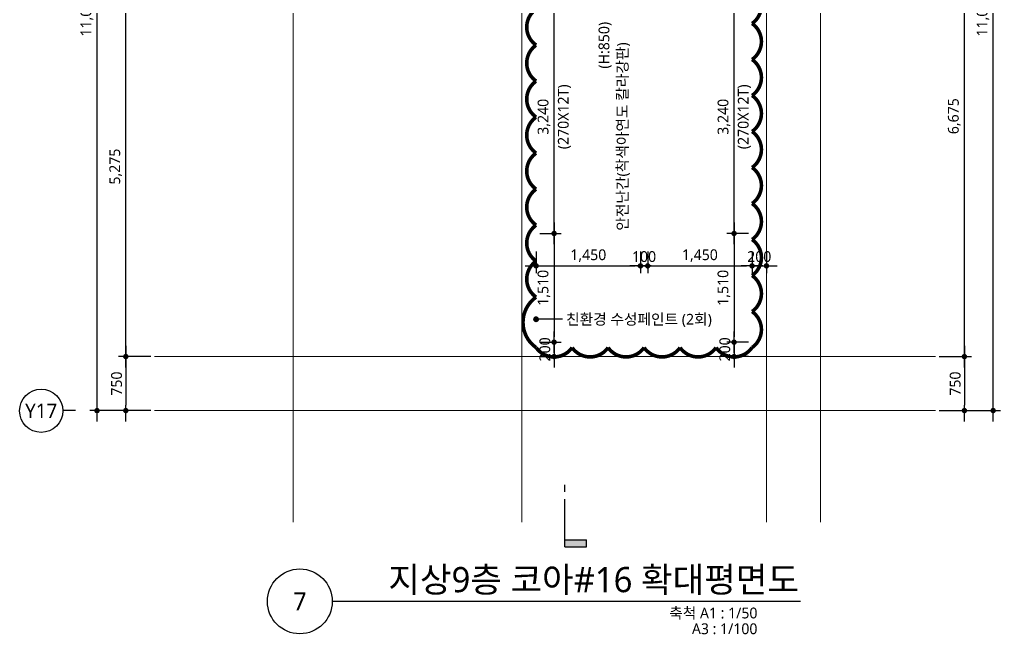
# Model space of a CAD drawing. Header units: millimetres. Extents: x 1467181 to 1720354, y 836037 to 895281.
# Drawn here: x 1682289 to 1695914, y 837511 to 846048 of the extents above; entities that cross this region are included whole.
import ezdxf
from ezdxf.enums import TextEntityAlignment as Align

# ---------------------------------------------------------------- set-up
doc = ezdxf.new("R2010")
doc.units = ezdxf.units.MM
doc.header["$MEASUREMENT"] = 0
doc.linetypes.add('CEN', pattern=[62, 60, -1, 0, -1])
doc.layers.get('0').update_dxf_attribs({"linetype": 'CONTINUOUS'})
for name, color, linetype, lineweight in [('A-AXIS-BUBL', 7, 'CONTINUOUS', 25), ('A-CNTL', 1, 'CEN', 15), ('A-DIMS', 7, 'CONTINUOUS', 25), ('A-MKXS-LEAD', 7, 'CONTINUOUS', 25), ('A-MKXS-MAK1', 3, 'CONTINUOUS', 25), ('A-MKXS-TEXT1', 3, 'CONTINUOUS', 25), ('A-MKXS-TEXT2', 7, 'CONTINUOUS', 25), ('A-XXXX-SYMB', 7, 'CONTINUOUS', 25), ('A-XXXX-TXT1', 3, 'CONTINUOUS', 25), ('A-XXXX-TXT2', 3, 'CONTINUOUS', 25), ('REV-202205', 20, 'CONTINUOUS', 25)]:
    doc.layers.add(name, color=color, linetype=linetype, lineweight=lineweight)
doc.styles.add('HY울릉도L', font='')
doc.styles.add('돋움체', font='')
doc.styles.add('맑은고딕', font='malgun.ttf')
doc.styles.get('HY울릉도L').set_extended_font_data('HYwulM')
doc.styles.get('돋움체').set_extended_font_data('DotumChe')
doc.dimstyles.new('CDIM', dxfattribs={"dimtxt": 3, "dimasz": 1.5, "dimexe": 2, "dimexo": 1, "dimgap": 1, "dimtad": 1, "dimdec": 0, "dimrnd": 0.5, "dimzin": 0, "dimdsep": 32, "dimlunit": 6, "dimtxsty": 'HY울릉도L', "dimblk1": '_CIDOT', "dimblk2": '_CIDOT', "dimsah": 1, "dimcen": 5.5, "dimclrd": 2, "dimclre": 2, "dimclrt": 7, "dimadec": 0, "dimazin": 0, "dimtfac": 1, "dimtdec": 0, "dimtix": 1, "dimtmove": 2, "dimatfit": 1, "dimldrblk": '_CIDOT', "dimfxl": 1, "dimtolj": 1, "dimtzin": 0, "dimlwd": -1, "dimarcsym": 0})

# ---------------------------------------------------------------- blocks, each defined once
blk = doc.blocks.new('_CIDOT')
at = {"color": 0, "linetype": 'ByBlock'}
blk.add_line((2, 0), (-1, 0), dxfattribs=at)
at = {"color": 0, "linetype": 'ByBlock', "const_width": 0.5}
blk.add_lwpolyline([(-0.25, 0, 1), (0.25, 0, 1)], format="xyb", close=True, dxfattribs=at)
blk = doc.blocks.new('*D82')
at = {"layer": 'A-DIMS', "lineweight": -2, "transparency": 16777216}
for p, q in [((1684114, 851619), (1683264, 851619)), ((1684114, 840619), (1683264, 840619))]:
    blk.add_line(p, q, dxfattribs=at)
at = {"layer": 'A-DIMS', "transparency": 16777216}
blk.add_line((1683364, 840694), (1683364, 851544), dxfattribs=at)
at = {"layer": 'A-DIMS', "transparency": 16777216, "xscale": 75, "yscale": 75, "zscale": 75}
for p, rotation in [((1683364, 851619), 90), ((1683364, 840619), 270)]:
    blk.add_blockref('_CIDOT', p, dxfattribs=dict(at, rotation=rotation))
at = {"layer": 'A-DIMS', "color": 3, "transparency": 16777216, "insert": (1683223, 846119), "char_height": 150, "attachment_point": 5, "rotation": 90, "style": '맑은고딕'}
blk.add_mtext('\\A1;11,000', dxfattribs=at)
blk = doc.blocks.new('*D85')
at = {"layer": 'A-DIMS', "lineweight": -2, "transparency": 16777216}
for p, q in [((1684114, 846644), (1683664, 846644)), ((1684114, 841369), (1683664, 841369))]:
    blk.add_line(p, q, dxfattribs=at)
at = {"layer": 'A-DIMS', "transparency": 16777216}
blk.add_line((1683764, 841444), (1683764, 846569), dxfattribs=at)
at = {"layer": 'A-DIMS', "transparency": 16777216, "xscale": 75, "yscale": 75, "zscale": 75}
for p, rotation in [((1683764, 846644), 90), ((1683764, 841369), 270)]:
    blk.add_blockref('_CIDOT', p, dxfattribs=dict(at, rotation=rotation))
at = {"layer": 'A-DIMS', "color": 3, "transparency": 16777216, "insert": (1683624, 844007), "char_height": 150, "attachment_point": 5, "rotation": 90, "style": '맑은고딕'}
blk.add_mtext('\\A1;5,275', dxfattribs=at)
blk = doc.blocks.new('*D86')
at = {"layer": 'A-DIMS', "lineweight": -2, "transparency": 16777216}
for p, q in [((1684114, 841369), (1683664, 841369)), ((1684114, 840619), (1683664, 840619))]:
    blk.add_line(p, q, dxfattribs=at)
at = {"layer": 'A-DIMS', "transparency": 16777216}
blk.add_line((1683764, 841294), (1683764, 840694), dxfattribs=at)
at = {"layer": 'A-DIMS', "transparency": 16777216, "xscale": 75, "yscale": 75, "zscale": 75}
for p, rotation in [((1683764, 841369), 90), ((1683764, 840619), 270)]:
    blk.add_blockref('_CIDOT', p, dxfattribs=dict(at, rotation=rotation))
at = {"layer": 'A-DIMS', "color": 3, "transparency": 16777216, "insert": (1683636, 840994), "char_height": 150, "attachment_point": 5, "rotation": 90, "style": '맑은고딕'}
blk.add_mtext('\\A1;750', dxfattribs=at)
blk = doc.blocks.new('*D104')
at = {"layer": 'A-DIMS', "lineweight": -2, "transparency": 16777216}
for p, q in [((1695064, 851619), (1695914, 851619)), ((1695064, 840619), (1695914, 840619))]:
    blk.add_line(p, q, dxfattribs=at)
at = {"layer": 'A-DIMS', "transparency": 16777216}
blk.add_line((1695814, 840694), (1695814, 851544), dxfattribs=at)
at = {"layer": 'A-DIMS', "transparency": 16777216, "xscale": 75, "yscale": 75, "zscale": 75}
for p, rotation in [((1695814, 851619), 90), ((1695814, 840619), 270)]:
    blk.add_blockref('_CIDOT', p, dxfattribs=dict(at, rotation=rotation))
at = {"layer": 'A-DIMS', "color": 3, "transparency": 16777216, "insert": (1695673, 846119), "char_height": 150, "attachment_point": 5, "rotation": 90, "style": '맑은고딕'}
blk.add_mtext('\\A1;11,000', dxfattribs=at)
blk = doc.blocks.new('*D107')
at = {"layer": 'A-DIMS', "lineweight": -2, "transparency": 16777216}
for p, q in [((1695064, 848044), (1695514, 848044)), ((1695064, 841369), (1695514, 841369))]:
    blk.add_line(p, q, dxfattribs=at)
at = {"layer": 'A-DIMS', "transparency": 16777216}
blk.add_line((1695414, 841444), (1695414, 847969), dxfattribs=at)
at = {"layer": 'A-DIMS', "transparency": 16777216, "xscale": 75, "yscale": 75, "zscale": 75}
for p, rotation in [((1695414, 848044), 90), ((1695414, 841369), 270)]:
    blk.add_blockref('_CIDOT', p, dxfattribs=dict(at, rotation=rotation))
at = {"layer": 'A-DIMS', "color": 3, "transparency": 16777216, "insert": (1695274, 844707), "char_height": 150, "attachment_point": 5, "rotation": 90, "style": '맑은고딕'}
blk.add_mtext('\\A1;6,675', dxfattribs=at)
blk = doc.blocks.new('*D108')
at = {"layer": 'A-DIMS', "lineweight": -2, "transparency": 16777216}
for p, q in [((1695064, 841369), (1695514, 841369)), ((1695064, 840619), (1695514, 840619))]:
    blk.add_line(p, q, dxfattribs=at)
at = {"layer": 'A-DIMS', "transparency": 16777216}
blk.add_line((1695414, 841294), (1695414, 840694), dxfattribs=at)
at = {"layer": 'A-DIMS', "transparency": 16777216, "xscale": 75, "yscale": 75, "zscale": 75}
for p, rotation in [((1695414, 841369), 90), ((1695414, 840619), 270)]:
    blk.add_blockref('_CIDOT', p, dxfattribs=dict(at, rotation=rotation))
at = {"layer": 'A-DIMS', "color": 3, "transparency": 16777216, "insert": (1695286, 840994), "char_height": 150, "attachment_point": 5, "rotation": 90, "style": '맑은고딕'}
blk.add_mtext('\\A1;750', dxfattribs=at)
blk = doc.blocks.new('CORE 11- 단면')
at = {"layer": 'A-MKXS-MAK1'}
h = blk.add_hatch(color=256, dxfattribs=at)
h.paths.add_polyline_path([(23432, 13653), (23185, 13406, 0.414214), (23185, 13901)])
h.paths.add_polyline_path([(23185, 13406), (22937, 13158), (22937, 13303, 0.198912)])
h.paths.add_polyline_path([(23185, 13901, 0.198912), (22937, 14003), (22937, 14148)])
blk.add_hatch(color=256, dxfattribs=at).paths.add_polyline_path([(23237, -402), (23237, -502), (22937, -502), (22937, -402)])
for p, q in [((22937, 14148), (23432, 13653)), ((22937, 12681), (22937, 14148)), ((22937, 13158), (23432, 13653)), ((22937, 12481), (22937, 12581)), ((22937, 261), (22937, 361)), ((22937, -502), (22937, 161)), ((22937, -402), (23237, -402)), ((23237, -502), (23237, -402)), ((22937, -502), (23237, -502))]:
    blk.add_line(p, q, dxfattribs=at)
blk.add_circle((22937, 13653), 350, dxfattribs=at)
at = {"layer": 'A-MKXS-TEXT2', "style": '돋움체'}
for s, height, p in [('A-583', 140, (22772, 13632)), ('1', 150, (23058, 13659))]:
    blk.add_text(s, height=height, rotation=270, dxfattribs=at).set_placement(p, align=Align.MIDDLE)
blk = doc.blocks.new('*D467')
at = {"layer": 'A-DIMS', "lineweight": -2, "transparency": 16777216}
for p, q in [((1689514, 846319), (1689814, 846319)), ((1689514, 843079), (1689814, 843079))]:
    blk.add_line(p, q, dxfattribs=at)
at = {"layer": 'A-DIMS', "transparency": 16777216}
blk.add_line((1689714, 843154), (1689714, 846244), dxfattribs=at)
at = {"layer": 'A-DIMS', "transparency": 16777216, "xscale": 75, "yscale": 75, "zscale": 75}
for p, rotation in [((1689714, 846319), 90), ((1689714, 843079), 270)]:
    blk.add_blockref('_CIDOT', p, dxfattribs=dict(at, rotation=rotation))
at = {"layer": 'A-DIMS', "color": 3, "transparency": 16777216, "char_height": 150, "attachment_point": 5, "rotation": 90, "style": '맑은고딕'}
for s, insert in [('\\A1;(270X12T)', (1689858, 844699)), ('\\A1;3,240', (1689574, 844699))]:
    blk.add_mtext(s, dxfattribs=dict(at, insert=insert))
blk = doc.blocks.new('*D468')
at = {"layer": 'A-DIMS', "lineweight": -2, "transparency": 16777216}
for p, q in [((1689514, 843079), (1689814, 843079)), ((1689514, 841569), (1689814, 841569))]:
    blk.add_line(p, q, dxfattribs=at)
at = {"layer": 'A-DIMS', "transparency": 16777216}
blk.add_line((1689714, 843004), (1689714, 841644), dxfattribs=at)
at = {"layer": 'A-DIMS', "transparency": 16777216, "xscale": 75, "yscale": 75, "zscale": 75}
for p, rotation in [((1689714, 843079), 90), ((1689714, 841569), 270)]:
    blk.add_blockref('_CIDOT', p, dxfattribs=dict(at, rotation=rotation))
at = {"layer": 'A-DIMS', "color": 3, "transparency": 16777216, "insert": (1689573, 842324), "char_height": 150, "attachment_point": 5, "rotation": 90, "style": '맑은고딕'}
blk.add_mtext('\\A1;1,510', dxfattribs=at)
blk = doc.blocks.new('*D471')
at = {"layer": 'A-DIMS', "lineweight": -2, "transparency": 16777216}
for p, q in [((1689464, 842829), (1689464, 842529)), ((1690914, 842829), (1690914, 842529))]:
    blk.add_line(p, q, dxfattribs=at)
at = {"layer": 'A-DIMS', "transparency": 16777216}
blk.add_line((1689539, 842629), (1690839, 842629), dxfattribs=at)
at = {"layer": 'A-DIMS', "transparency": 16777216, "xscale": 75, "yscale": 75, "zscale": 75, "rotation": 180}
blk.add_blockref('_CIDOT', (1689464, 842629), dxfattribs=at)
at = {"layer": 'A-DIMS', "transparency": 16777216, "xscale": 75, "yscale": 75, "zscale": 75}
blk.add_blockref('_CIDOT', (1690914, 842629), dxfattribs=at)
at = {"layer": 'A-DIMS', "color": 3, "transparency": 16777216, "insert": (1690189, 842770), "char_height": 150, "attachment_point": 5, "style": '맑은고딕'}
blk.add_mtext('\\A1;1,450', dxfattribs=at)
blk = doc.blocks.new('*D472')
at = {"layer": 'A-DIMS', "lineweight": -2, "transparency": 16777216}
for p, q in [((1691014, 842829), (1691014, 842529)), ((1692464, 842829), (1692464, 842529))]:
    blk.add_line(p, q, dxfattribs=at)
at = {"layer": 'A-DIMS', "transparency": 16777216}
blk.add_line((1691089, 842629), (1692389, 842629), dxfattribs=at)
at = {"layer": 'A-DIMS', "transparency": 16777216, "xscale": 75, "yscale": 75, "zscale": 75, "rotation": 180}
blk.add_blockref('_CIDOT', (1691014, 842629), dxfattribs=at)
at = {"layer": 'A-DIMS', "transparency": 16777216, "xscale": 75, "yscale": 75, "zscale": 75}
blk.add_blockref('_CIDOT', (1692464, 842629), dxfattribs=at)
at = {"layer": 'A-DIMS', "color": 3, "transparency": 16777216, "insert": (1691739, 842770), "char_height": 150, "attachment_point": 5, "style": '맑은고딕'}
blk.add_mtext('\\A1;1,450', dxfattribs=at)
blk = doc.blocks.new('*D473')
at = {"layer": 'A-DIMS', "lineweight": -2, "transparency": 16777216}
for p, q in [((1690914, 842829), (1690914, 842529)), ((1691014, 842829), (1691014, 842529))]:
    blk.add_line(p, q, dxfattribs=at)
at = {"layer": 'A-DIMS', "transparency": 16777216}
for p, q in [((1690839, 842629), (1690764, 842629)), ((1690914, 842629), (1691014, 842629)), ((1691089, 842629), (1691164, 842629))]:
    blk.add_line(p, q, dxfattribs=at)
at = {"layer": 'A-DIMS', "transparency": 16777216, "xscale": 75, "yscale": 75, "zscale": 75}
blk.add_blockref('_CIDOT', (1690914, 842629), dxfattribs=at)
at = {"layer": 'A-DIMS', "transparency": 16777216, "xscale": 75, "yscale": 75, "zscale": 75, "rotation": 180}
blk.add_blockref('_CIDOT', (1691014, 842629), dxfattribs=at)
at = {"layer": 'A-DIMS', "color": 3, "transparency": 16777216, "insert": (1690964, 842757), "char_height": 150, "attachment_point": 5, "style": '맑은고딕'}
blk.add_mtext('\\A1;100', dxfattribs=at)
blk = doc.blocks.new('*D474')
at = {"layer": 'A-DIMS', "lineweight": -2, "transparency": 16777216}
for p, q in [((1692464, 842829), (1692464, 842529)), ((1692664, 842829), (1692664, 842529))]:
    blk.add_line(p, q, dxfattribs=at)
at = {"layer": 'A-DIMS', "transparency": 16777216}
for p, q in [((1692389, 842629), (1692314, 842629)), ((1692464, 842629), (1692664, 842629)), ((1692739, 842629), (1692814, 842629))]:
    blk.add_line(p, q, dxfattribs=at)
at = {"layer": 'A-DIMS', "transparency": 16777216, "xscale": 75, "yscale": 75, "zscale": 75}
blk.add_blockref('_CIDOT', (1692464, 842629), dxfattribs=at)
at = {"layer": 'A-DIMS', "transparency": 16777216, "xscale": 75, "yscale": 75, "zscale": 75, "rotation": 180}
blk.add_blockref('_CIDOT', (1692664, 842629), dxfattribs=at)
at = {"layer": 'A-DIMS', "color": 3, "transparency": 16777216, "insert": (1692564, 842757), "char_height": 150, "attachment_point": 5, "style": '맑은고딕'}
blk.add_mtext('\\A1;200', dxfattribs=at)
blk = doc.blocks.new('*D475')
at = {"layer": 'A-DIMS', "lineweight": -2, "transparency": 16777216}
for p, q in [((1692414, 846319), (1692114, 846319)), ((1692414, 843079), (1692114, 843079))]:
    blk.add_line(p, q, dxfattribs=at)
at = {"layer": 'A-DIMS', "transparency": 16777216}
blk.add_line((1692214, 843154), (1692214, 846244), dxfattribs=at)
at = {"layer": 'A-DIMS', "transparency": 16777216, "xscale": 75, "yscale": 75, "zscale": 75}
for p, rotation in [((1692214, 846319), 90), ((1692214, 843079), 270)]:
    blk.add_blockref('_CIDOT', p, dxfattribs=dict(at, rotation=rotation))
at = {"layer": 'A-DIMS', "color": 3, "transparency": 16777216, "char_height": 150, "attachment_point": 5, "rotation": 90, "style": '맑은고딕'}
for s, insert in [('\\A1;(270X12T)', (1692358, 844699)), ('\\A1;3,240', (1692074, 844699))]:
    blk.add_mtext(s, dxfattribs=dict(at, insert=insert))
blk = doc.blocks.new('*D476')
at = {"layer": 'A-DIMS', "lineweight": -2, "transparency": 16777216}
for p, q in [((1692414, 843079), (1692114, 843079)), ((1692414, 841569), (1692114, 841569))]:
    blk.add_line(p, q, dxfattribs=at)
at = {"layer": 'A-DIMS', "transparency": 16777216}
blk.add_line((1692214, 843004), (1692214, 841644), dxfattribs=at)
at = {"layer": 'A-DIMS', "transparency": 16777216, "xscale": 75, "yscale": 75, "zscale": 75}
for p, rotation in [((1692214, 843079), 90), ((1692214, 841569), 270)]:
    blk.add_blockref('_CIDOT', p, dxfattribs=dict(at, rotation=rotation))
at = {"layer": 'A-DIMS', "color": 3, "transparency": 16777216, "insert": (1692073, 842324), "char_height": 150, "attachment_point": 5, "rotation": 90, "style": '맑은고딕'}
blk.add_mtext('\\A1;1,510', dxfattribs=at)
blk = doc.blocks.new('*D479')
at = {"layer": 'A-DIMS', "transparency": 16777216}
for p, q in [((1689714, 841644), (1689714, 841719)), ((1689714, 841569), (1689714, 841369)), ((1689714, 841294), (1689714, 841219))]:
    blk.add_line(p, q, dxfattribs=at)
at = {"layer": 'A-DIMS', "lineweight": -2, "transparency": 16777216}
for p, q in [((1689514, 841569), (1689814, 841569)), ((1689514, 841369), (1689814, 841369))]:
    blk.add_line(p, q, dxfattribs=at)
at = {"layer": 'A-DIMS', "transparency": 16777216, "xscale": 75, "yscale": 75, "zscale": 75}
for p, rotation in [((1689714, 841569), 270), ((1689714, 841369), 90)]:
    blk.add_blockref('_CIDOT', p, dxfattribs=dict(at, rotation=rotation))
at = {"layer": 'A-DIMS', "color": 3, "transparency": 16777216, "insert": (1689586, 841469), "char_height": 150, "attachment_point": 5, "rotation": 90, "style": '맑은고딕'}
blk.add_mtext('\\A1;200', dxfattribs=at)
blk = doc.blocks.new('*D480')
at = {"layer": 'A-DIMS', "transparency": 16777216}
for p, q in [((1692214, 841644), (1692214, 841719)), ((1692214, 841569), (1692214, 841369)), ((1692214, 841294), (1692214, 841219))]:
    blk.add_line(p, q, dxfattribs=at)
at = {"layer": 'A-DIMS', "lineweight": -2, "transparency": 16777216}
for p, q in [((1692414, 841569), (1692114, 841569)), ((1692414, 841369), (1692114, 841369))]:
    blk.add_line(p, q, dxfattribs=at)
at = {"layer": 'A-DIMS', "transparency": 16777216, "xscale": 75, "yscale": 75, "zscale": 75}
for p, rotation in [((1692214, 841569), 270), ((1692214, 841369), 90)]:
    blk.add_blockref('_CIDOT', p, dxfattribs=dict(at, rotation=rotation))
at = {"layer": 'A-DIMS', "color": 3, "transparency": 16777216, "insert": (1692086, 841469), "char_height": 150, "attachment_point": 5, "rotation": 90, "style": '맑은고딕'}
blk.add_mtext('\\A1;200', dxfattribs=at)

msp = doc.modelspace()

# ---------------------------------------------------------------- linework, layer by layer
at = {"layer": 'A-AXIS-BUBL', "ltscale": 0.2}
msp.add_line((1683063.9, 840619.4), (1682888.9, 840619.4), dxfattribs=at)
msp.add_circle((1682588.9, 840616.4), 300, dxfattribs=at)
at = {"layer": 'A-CNTL'}
for p, q in [((1686088.9, 839069.4), (1686088.9, 854119.4)), ((1689263.9, 839069.4), (1689263.9, 854119.4)), ((1692663.9, 839069.4), (1692663.9, 854119.4)), ((1693413.9, 839069.4), (1693413.9, 854119.4)), ((1684163.9, 841369.4), (1695013.9, 841369.4)), ((1684163.9, 840619.4), (1695013.9, 840619.4))]:
    msp.add_line(p, q, dxfattribs=at)
at = {"layer": 'A-MKXS-LEAD', "const_width": 40}
msp.add_lwpolyline([(1689443, 841889.7, 1), (1689484.4, 841885.6, 1)], format="xyb", close=True, dxfattribs=at)
at = {"layer": 'A-MKXS-LEAD'}
msp.add_lwpolyline([(1689830.7, 841887.6), (1689463.7, 841887.6), (1689463.7, 841887.6)], dxfattribs=at)
at = {"layer": 'A-XXXX-SYMB'}
msp.add_line((1693138.9, 837969.4), (1686631.8, 837969.4), dxfattribs=at)
msp.add_circle((1686181.8, 837969.4), 450, dxfattribs=at)
at = {"layer": 'REV-202205', "const_width": 50}
msp.add_lwpolyline([(1689463.9, 846194.4, 0.5205671), (1689463.9, 845694.4, 0.5205671), (1689463.9, 845194.4, 0.5205671), (1689463.9, 844694.4, 0.5205671), (1689463.9, 844194.4, 0.5205671), (1689463.9, 843694.4, 0.5205671), (1689463.9, 843194.4, 0.5205671), (1689463.9, 842694.4, 0.5205671), (1689463.9, 842194.4, 0.5205671), (1689463.9, 841494.4, 0.5205671), (1689963.9, 841494.4, 0.5205671), (1690463.9, 841494.4, 0.5205671), (1690963.9, 841494.4, 0.5205671), (1691463.9, 841494.4, 0.5205671), (1691963.9, 841494.4, 0.5205671), (1692463.9, 841494.4, 0.5205671), (1692463.9, 841994.4, 0.5205671), (1692463.9, 842494.4, 0.5205671), (1692463.9, 842994.4, 0.5205671), (1692463.9, 843494.4, 0.5205671), (1692463.9, 843994.4, 0.5205671), (1692463.9, 844494.4, 0.5205671), (1692463.9, 844994.4, 0.5205671), (1692463.9, 845494.4, 0.5205671), (1692463.9, 845994.4, 0.5205671), (1692463.9, 846494.4, 0.5205671)], format="xyb", dxfattribs=at)

# ---------------------------------------------------------------- block references
at = {"layer": 'A-DIMS'}
msp.add_blockref('CORE 11- 단면', (1666926.5, 839228.5), dxfattribs=at)

# ---------------------------------------------------------------- texts
at = {"layer": 'A-MKXS-TEXT1', "style": '맑은고딕'}
for s, p in [('(H:850)', (1690406.7, 845367.8)), ('안전난간(착색아연도 칼라강판)', (1690661.8, 843117.4))]:
    msp.add_text(s, height=150, rotation=90, dxfattribs=at).set_placement(p, align=Align.MIDDLE_LEFT)
msp.add_text('친환경 수성페인트 (2회)', height=150, dxfattribs=at).set_placement((1689880.7, 841887.6), align=Align.MIDDLE_LEFT)
at = {"layer": 'A-XXXX-TXT1', "style": '맑은고딕'}
msp.add_text('지상9층 코아#16 확대평면도', height=350, dxfattribs=at).set_placement((1693116.9, 837992), align=Align.BOTTOM_RIGHT)
msp.add_text('7', height=250, dxfattribs=at).set_placement((1686181.8, 837969.4), align=Align.MIDDLE)
for s, p in [('축척 A1 : 1/50', (1692539, 837883.2)), ('A3 : 1/100', (1692539, 837664.3))]:
    msp.add_text(s, height=150, dxfattribs=at).set_placement(p, align=Align.TOP_RIGHT)
at = {"layer": 'A-XXXX-TXT2', "ltscale": 0.2, "style": '맑은고딕'}
msp.add_text('Y17', height=200, dxfattribs=at).set_placement((1682588.9, 840616.4), align=Align.MIDDLE)

# ---------------------------------------------------------------- dimensions: what is measured, and where the dimension line sits
at = {"layer": 'A-DIMS'}
for base, p1, p2, angle, picture, middle in [((1683363.9, 851619.4), (1684163.9, 840619.4), (1684163.9, 851619.4), 270, '*D82', (1683223.4, 846119.4)), ((1695813.9, 851619.4), (1695013.9, 840619.4), (1695013.9, 851619.4), 270, '*D104', (1695673.4, 846119.4)), ((1695413.9, 848044.4), (1695013.9, 841369.4), (1695013.9, 848044.4), 270, '*D107', (1695273.8, 844706.9)), ((1683763.9, 846644.4), (1684163.9, 841369.4), (1684163.9, 846644.4), 270, '*D85', (1683623.8, 844006.9)), ((1689713.9, 841569.4), (1689463.9, 843079.4), (1689463.9, 841569.4), 270, '*D468', (1689573.4, 842324.4)), ((1692213.9, 841569.4), (1692463.9, 843079.4), (1692463.9, 841569.4), 270, '*D476', (1692073.4, 842324.4)), ((1690914.1, 842629.4), (1689464.1, 842879.4), (1690914.1, 842879.4), 180, '*D471', (1690189.1, 842769.8)), ((1691013.9, 842629.4), (1690914.1, 842879.4), (1691013.9, 842879.4), 180, '*D473', (1690964, 842757.3)), ((1692463.9, 842629.4), (1691014.1, 842879.4), (1692463.9, 842879.4), 180, '*D472', (1691739, 842769.8)), ((1692663.9, 842629.4), (1692463.9, 842879.4), (1692663.9, 842879.4), 180, '*D474', (1692563.9, 842756.9)), ((1689713.9, 841369.4), (1689463.8, 841569.4), (1689463.8, 841369.4), 270, '*D479', (1689586.4, 841469.4)), ((1692213.8, 841369.4), (1692463.8, 841569.4), (1692463.8, 841369.4), 270, '*D480', (1692086.3, 841469.4)), ((1683763.9, 840619.4), (1684163.9, 841369.4), (1684163.9, 840619.4), 90, '*D86', (1683636.4, 840994.4)), ((1695413.9, 840619.4), (1695013.9, 841369.4), (1695013.9, 840619.4), 90, '*D108', (1695286.4, 840994.4))]:
    dim = msp.add_linear_dim(base=base, p1=p1, p2=p2, angle=angle, dimstyle='CDIM', override={"dimscale": 50, "dimtxsty": '맑은고딕', "dimclrd": 256, "dimclre": 256, "dimclrt": 3}, dxfattribs=at)
    dim.commit()
    dim.dimension.update_dxf_attribs({"geometry": picture, "text_midpoint": middle})
for base, p1, p2, picture, middle in [((1689713.9, 846319.4), (1689463.9, 843079.4), (1689463.9, 846319.4), '*D467', (1689713.9, 844699.4)), ((1692213.9, 846319.4), (1692463.9, 843079.4), (1692463.9, 846319.4), '*D475', (1692213.9, 844699.4))]:
    dim = msp.add_linear_dim(base=base, p1=p1, p2=p2, angle=270, text='<>\\X(270X12T)', dimstyle='CDIM', override={"dimscale": 50, "dimtxsty": '맑은고딕', "dimclrd": 256, "dimclre": 256, "dimclrt": 3}, dxfattribs=at)
    dim.commit()
    dim.dimension.update_dxf_attribs({"geometry": picture, "text_midpoint": middle})

doc.saveas('drawing.dxf')
